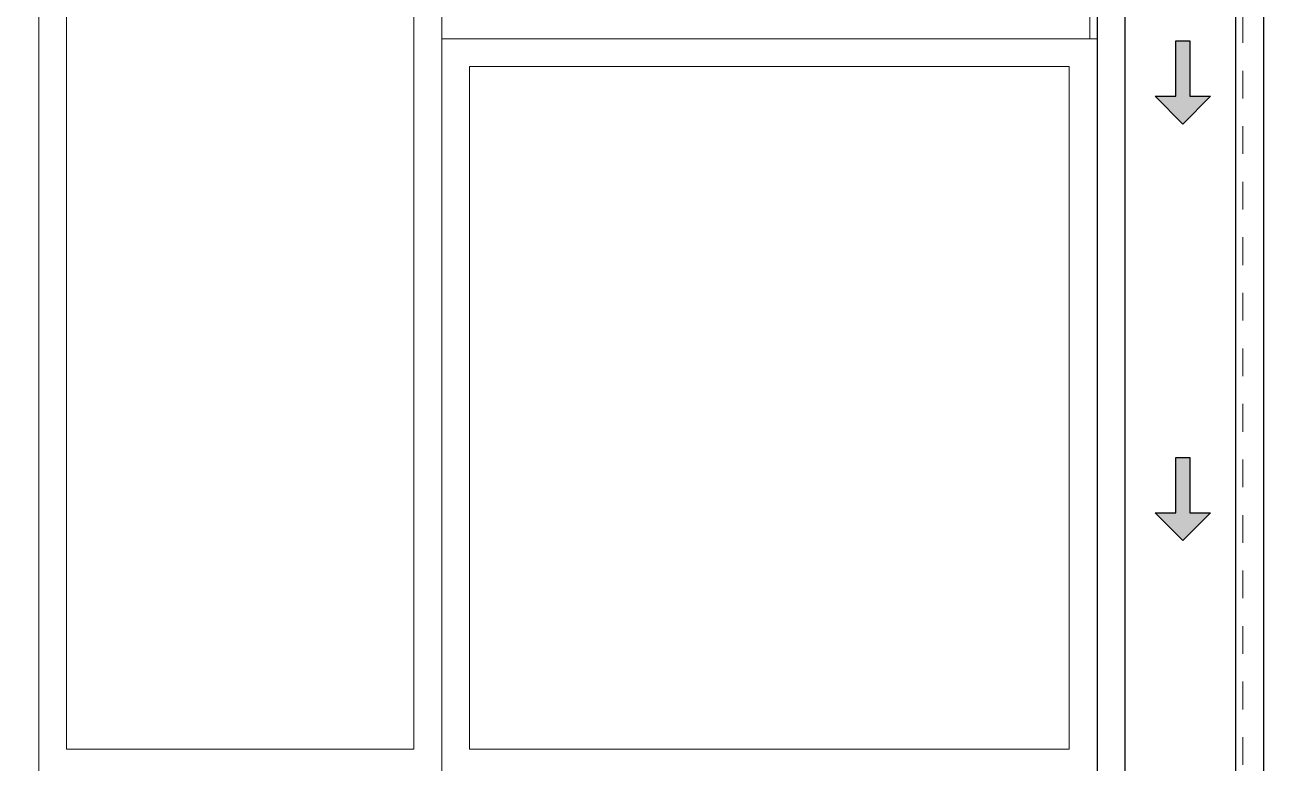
# Model space of a CAD drawing. Header units: metres. Extents: x 349703 to 349913, y 9282546 to 9282694.
# Drawn here: x 349750.792 to 349755.266, y 9282648.734 to 9282651.393 of the extents above; entities that cross this region are included whole.
import ezdxf

# ---------------------------------------------------------------- set-up
doc = ezdxf.new("R2010")
doc.units = ezdxf.units.M
doc.header["$LTSCALE"] = 0.25
doc.linetypes.add('B. SUM 2$0$HIDDEN', pattern=[0.375, 0.25, -0.125])
for name, color, linetype, lineweight in [('.', 7, 'Continuous', 0), ('0_ CUNETAS', 160, 'Continuous', 5), ('ARQ-FONDO', 253, 'CONTINUOUS', 9), ('CUNETAS-RED', 5, 'CONTINUOUS', 18), ('LLORAD-TRAMO', 1, 'CONTINUOUS', 70)]:
    doc.layers.add(name, color=color, linetype=linetype, lineweight=lineweight)

# ---------------------------------------------------------------- blocks, each defined once
blk = doc.blocks.new('548')
at = {"layer": 'ARQ-FONDO'}
blk.add_lwpolyline([(349595.3206, 9282666.4931), (349597.6555, 9282666.4931), (349597.6555, 9282651.3426), (349595.3206, 9282651.3426)], close=True, dxfattribs=at)
blk = doc.blocks.new('ASOIWHWUR')
at = {"layer": 'ARQ-FONDO'}
for points in [[(349460.5292, 9282674.7985), (349464.9564, 9282674.7985), (349464.9564, 9282667.9338), (349467.3168, 9282667.9338), (349467.3168, 9282663.9038), (349464.9564, 9282663.9038), (349464.9564, 9282648.7534), (349467.3168, 9282648.7534), (349467.3168, 9282644.6934), (349464.9564, 9282644.6934), (349464.9564, 9282638.5531), (349460.5292, 9282638.5531), (349460.5292, 9282644.6934), (349458.2689, 9282644.6934), (349458.2689, 9282648.7534), (349460.5293, 9282648.7534), (349460.5293, 9282663.9038), (349458.1689, 9282663.9038), (349458.1689, 9282667.9338), (349460.5292, 9282667.9338), (349460.5292, 9282674.7985)], [(349463.5047, 9282638.5531), (349463.5047, 9282674.7985)], [(349464.9564, 9282648.7534), (349464.9564, 9282644.6934)]]:
    blk.add_lwpolyline(points, dxfattribs=at)
for points in [[(349463.6047, 9282649.7157), (349464.8564, 9282649.7157), (349464.8564, 9282646.1948), (349463.6047, 9282646.1948)], [(349465.0564, 9282648.6534), (349467.2168, 9282648.6534), (349467.2168, 9282646.1948), (349465.0564, 9282646.1948)]]:
    blk.add_lwpolyline(points, close=True, dxfattribs=at)
blk = doc.blocks.new('*U2192')
at = {"layer": '.', "lineweight": 30}
h = blk.add_hatch(color=1, dxfattribs=at)
h.dxf.hatch_style = 1
h.paths.add_polyline_path([(-0.025, -0.05), (-0.1, -0.05), (0, -0.15), (0.1, -0.05), (0.025, -0.05), (0.025, 0.15), (-0.025, 0.15)])
at = {"layer": '0_ CUNETAS', "color": 1, "lineweight": 30}
blk.add_lwpolyline([(-0.1, -0.05), (-0.025, -0.05), (-0.025, 0.15), (0.025, 0.15), (0.025, -0.05), (0.1, -0.05), (0, -0.15)], close=True, dxfattribs=at)
blk = doc.blocks.new('*U2174')
at = {"layer": '0_ CUNETAS', "color": 0, "linetype": 'ByBlock', "lineweight": -2, "transparency": 16777216}
for p in [(0, 7.5), (0, 6)]:
    blk.add_blockref('*U2192', p, dxfattribs=at)
blk = doc.blocks.new('drenaje')
at = {"layer": 'CUNETAS-RED', "lineweight": 30}
for p, q in [((36.4979, 0.2003), (36.4979, -32.0856)), ((37.0979, 0.2003), (37.0979, -32.0856)), ((36.5979, 0.1003), (36.5979, -32.0856)), ((36.9979, -32.0856), (36.9979, 0.1003))]:
    blk.add_line(p, q, dxfattribs=at)
at = {"layer": 'CUNETAS-RED', "lineweight": 0}
blk.add_blockref('*U2174', (36.8067, -31.8525), dxfattribs=at)

msp = doc.modelspace()

# ---------------------------------------------------------------- linework, layer by layer
at = {"layer": 'ARQ-FONDO', "linetype": 'B. SUM 2$0$HIDDEN'}
msp.add_lwpolyline([(349782.3292, 9282656.6276), (349755.1792, 9282656.6276), (349755.1792, 9282642.7776), (349782.3292, 9282642.7776)], close=True, dxfattribs=at)
at = {"layer": 'LLORAD-TRAMO', "const_width": 0.3}
for points in [[(349754.4, 9282655.19), (349754.4, 9282654.94), (349754.4, 9282654.69), (349754.4, 9282654.44), (349754.4, 9282654.19), (349754.4, 9282653.94), (349754.4, 9282653.69), (349754.4, 9282653.44), (349754.4, 9282653.19), (349754.4, 9282652.94), (349754.4, 9282652.69), (349754.4, 9282652.44), (349754.4, 9282652.19), (349754.4, 9282651.94), (349754.4, 9282651.69), (349754.4, 9282651.44)], [(349754.4, 9282648.69), (349754.4, 9282648.4491), (349754.4, 9282648.2083), (349754.4, 9282647.9674), (349754.4, 9282647.7265), (349754.4, 9282647.4857), (349754.4, 9282647.2448), (349754.4, 9282647.0039), (349754.4, 9282646.763), (349754.4, 9282646.5222), (349754.4, 9282646.2813), (349754.4, 9282646.0404), (349754.4, 9282645.7996), (349754.4, 9282645.5587), (349754.4, 9282645.3178), (349754.4, 9282645.077), (349754.4, 9282644.8361), (349754.4, 9282644.5952), (349754.4, 9282644.3543), (349754.4, 9282644.1135), (349754.4, 9282643.8726), (349754.4, 9282643.6317), (349754.4, 9282643.3909), (349754.4, 9282643.15)]]:
    msp.add_lwpolyline(points, dxfattribs=at)

# ---------------------------------------------------------------- block references
at = {"layer": 'ARQ-FONDO'}
for name, p in [('ASOIWHWUR', (287.337, 2.5893)), ('548', (156.9728, 0))]:
    msp.add_blockref(name, p, dxfattribs=at)
at = {"layer": 'CUNETAS-RED', "lineweight": 30}
msp.add_blockref('drenaje', (349718.1559, 9282675.5378), dxfattribs=at)

doc.saveas('drawing.dxf')
